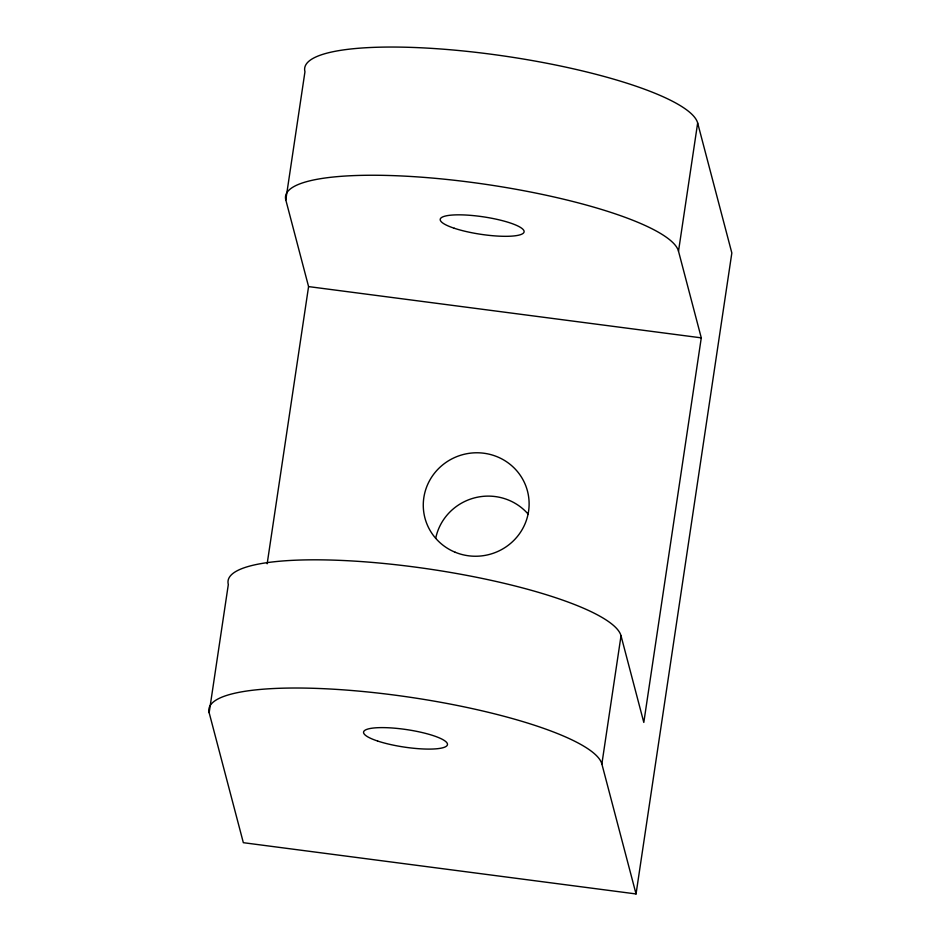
<?xml version="1.0" encoding="UTF-8"?>
<svg xmlns="http://www.w3.org/2000/svg" width="941" height="941" viewBox="0 0 941 941"><rect width="100%" height="100%" fill="white"/><g stroke="black" fill="none" stroke-linecap="round" stroke-linejoin="round"><path stroke-width="1.41" d="M697.657 123.012L731.839 252.976L636.045 893.95L243.343 842.689L209.161 712.725L228.322 584.526A198.774 41.322 8.5 0 1 413.287 566.835A198.774 41.322 8.5 0 1 621.025 635.787L643.809 722.429L701.28 337.854L678.508 251.212L697.657 123.012A198.774 41.322 8.5 0 0 489.92 54.06A198.774 41.322 8.5 0 0 304.955 71.751L285.805 199.951L308.577 286.593L267.162 563.777M636.045 893.95L601.864 763.986L621.025 635.787M308.577 286.593L701.28 337.854M209.161 712.725A198.774 41.322 8.5 0 1 394.126 695.034A198.774 41.322 8.5 0 1 601.864 763.986M285.805 199.951A198.774 41.322 8.5 0 1 470.759 182.26A198.774 41.322 8.5 0 1 678.508 251.212M435.695 538.346A53.002 51.637 -14.7 0 1 474.629 497.848A53.002 51.637 -14.7 0 1 528.324 514.315M377.612 741.026A42.404 8.822 8.5 0 0 446.61 746.025A42.404 8.822 8.5 0 0 392.326 728.005A42.404 8.822 8.5 0 0 377.612 741.026M454.256 228.251A42.404 8.822 8.5 0 0 523.243 233.25A42.404 8.822 8.5 0 0 468.959 215.23A42.404 8.822 8.5 0 0 454.256 228.251M455.244 552.273A53.002 51.637 -14.7 0 0 528.76 497.848A53.002 51.637 -14.7 0 0 444.587 463.419A53.002 51.637 -14.7 0 0 455.244 552.273"/></g></svg>
